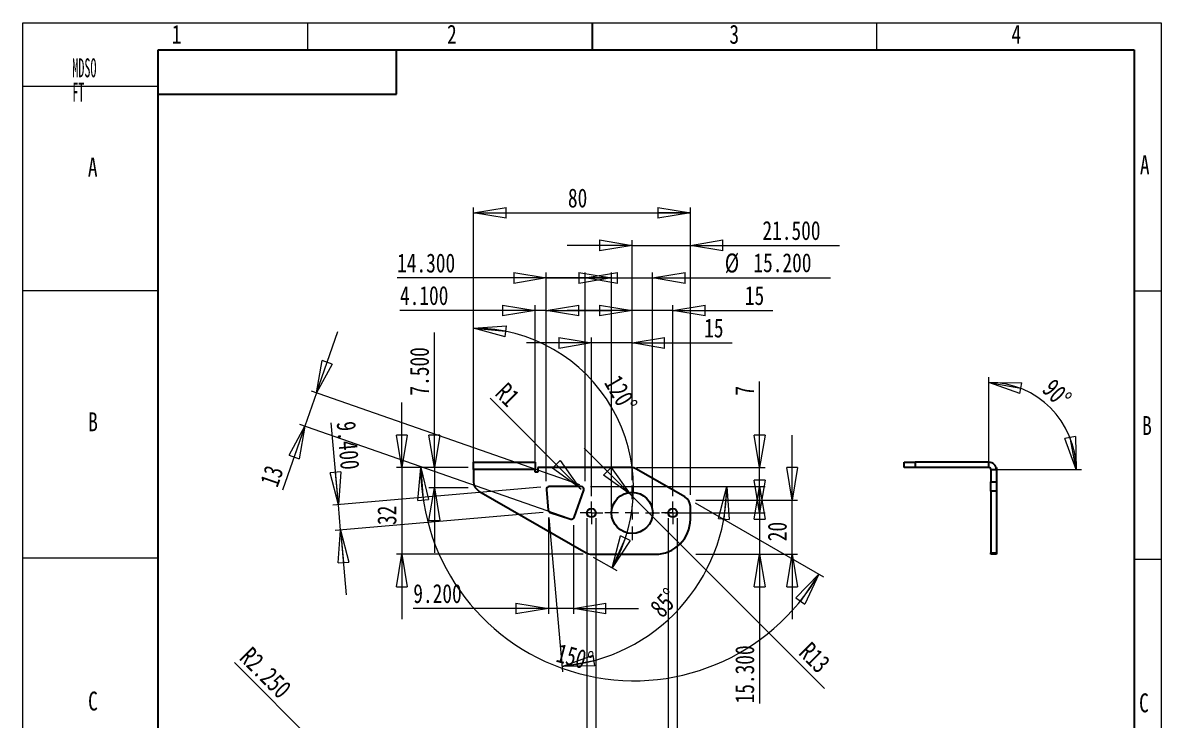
# Model space of a CAD drawing. Header units: millimetres. Extents: x 0 to 210, y 0 to 297.
# Drawn here: x 0 to 210, y 168.3 to 297 of the extents above; entities that cross this region are included whole.
import ezdxf

# ---------------------------------------------------------------- set-up
doc = ezdxf.new("R2010")
doc.units = ezdxf.units.MM
doc.styles.add('SLDTEXTSTYLE1', font='TXT', dxfattribs={"width": 0.75})
doc.styles.add('SLDTEXTSTYLE2', font='TXT', dxfattribs={"width": 0.469})
doc.dimstyles.new('SLDDIMSTYLE0', dxfattribs={"dimtxt": 3.5, "dimasz": 6, "dimexe": 0, "dimexo": 0.0625, "dimgap": 0.875, "dimtad": 1, "dimdec": 3, "dimlfac": 2, "dimrnd": 1e-09, "dimzin": 4, "dimdsep": 46, "dimtxsty": 'SLDTEXTSTYLE1', "dimblk1": 'CLOSED', "dimblk2": 'CLOSED', "dimsah": 1, "dimcen": 0.09, "dimadec": 0, "dimazin": 1, "dimtfac": 1, "dimtdec": 3, "dimtmove": 0, "dimatfit": 0, "dimldrblk": 'CLOSED', "dimfxl": 1, "dimfrac": 2, "dimtolj": 1, "dimtzin": 12, "dimarcsym": 0})
doc.dimstyles.new('SLDDIMSTYLE1', dxfattribs={"dimtxt": 3.5, "dimasz": 6, "dimexe": 0, "dimexo": 0.0625, "dimgap": 0.875, "dimtad": 1, "dimdec": 3, "dimlfac": 2, "dimrnd": 1e-09, "dimzin": 12, "dimdsep": 46, "dimtxsty": 'SLDTEXTSTYLE1', "dimblk1": 'CLOSED', "dimblk2": 'CLOSED', "dimsah": 1, "dimcen": 0.09, "dimadec": 0, "dimazin": 3, "dimtfac": 1, "dimtdec": 3, "dimtmove": 0, "dimatfit": 0, "dimldrblk": 'CLOSED', "dimfxl": 1, "dimfrac": 2, "dimtolj": 1, "dimtzin": 12, "dimarcsym": 0})
doc.dimstyles.new('SLDDIMSTYLE2', dxfattribs={"dimtxt": 3.5, "dimasz": 6, "dimexe": 0, "dimexo": 0.0625, "dimgap": 0.875, "dimtad": 1, "dimdec": 3, "dimlfac": 2, "dimrnd": 1e-09, "dimzin": 12, "dimdsep": 46, "dimtxsty": 'SLDTEXTSTYLE1', "dimblk1": 'CLOSED', "dimblk2": 'CLOSED', "dimsah": 1, "dimcen": 0.09, "dimadec": 0, "dimazin": 3, "dimtfac": 1, "dimtdec": 3, "dimtofl": 0, "dimtmove": 0, "dimatfit": 3, "dimldrblk": 'CLOSED', "dimfxl": 1, "dimfrac": 2, "dimtolj": 1, "dimtzin": 12, "dimarcsym": 0})
doc.dimstyles.new('SLDDIMSTYLE3', dxfattribs={"dimtxt": 3.5, "dimasz": 6, "dimexe": 0, "dimexo": 0.0625, "dimgap": 0.875, "dimtad": 1, "dimdec": 4, "dimlfac": 2, "dimzin": 12, "dimdsep": 46, "dimtxsty": 'SLDTEXTSTYLE1', "dimblk1": 'CLOSED', "dimblk2": 'CLOSED', "dimsah": 1, "dimcen": 0.09, "dimazin": 3, "dimtfac": 1, "dimtofl": 0, "dimtmove": 0, "dimatfit": 3, "dimldrblk": 'CLOSED', "dimfxl": 1, "dimfrac": 2, "dimtolj": 1, "dimtzin": 12, "dimarcsym": 0})
doc.dimstyles.new('SLDDIMSTYLE4', dxfattribs={"dimtxt": 3.5, "dimasz": 6, "dimexe": 0, "dimexo": 0.0625, "dimgap": 0.875, "dimtad": 1, "dimdec": 3, "dimlfac": 2, "dimrnd": 1e-09, "dimzin": 12, "dimdsep": 46, "dimtxsty": 'SLDTEXTSTYLE1', "dimblk1": 'CLOSED', "dimblk2": 'CLOSED', "dimsah": 1, "dimcen": 0, "dimadec": 0, "dimazin": 3, "dimtfac": 1, "dimtdec": 3, "dimtofl": 0, "dimtmove": 0, "dimatfit": 3, "dimldrblk": 'CLOSED', "dimfxl": 1, "dimfrac": 2, "dimtolj": 1, "dimtzin": 12, "dimarcsym": 0})
doc.dimstyles.new('SLDDIMSTYLE5', dxfattribs={"dimtxt": 3.5, "dimasz": 6, "dimexe": 0, "dimexo": 0.0625, "dimgap": 0.875, "dimtad": 1, "dimdec": 3, "dimlfac": 2, "dimrnd": 1e-09, "dimzin": 12, "dimdsep": 46, "dimtxsty": 'SLDTEXTSTYLE1', "dimblk1": 'CLOSED', "dimblk2": 'CLOSED', "dimsah": 1, "dimcen": 0, "dimadec": 0, "dimazin": 3, "dimtfac": 1, "dimtdec": 3, "dimtofl": 0, "dimtmove": 1, "dimatfit": 3, "dimldrblk": 'CLOSED', "dimfxl": 1, "dimfrac": 2, "dimtolj": 1, "dimtzin": 12, "dimarcsym": 0})
doc.dimstyles.new('SLDDIMSTYLE6', dxfattribs={"dimtxt": 3.5, "dimasz": 6, "dimexe": 0, "dimexo": 0.0625, "dimgap": 0.875, "dimtad": 1, "dimdec": 3, "dimlfac": 2, "dimrnd": 1e-09, "dimzin": 4, "dimdsep": 46, "dimtxsty": 'SLDTEXTSTYLE1', "dimblk1": 'CLOSED', "dimblk2": 'CLOSED', "dimsah": 1, "dimcen": 0, "dimadec": 0, "dimazin": 1, "dimtfac": 1, "dimtdec": 3, "dimtofl": 0, "dimtmove": 0, "dimatfit": 3, "dimldrblk": 'CLOSED', "dimfxl": 1, "dimfrac": 2, "dimtolj": 1, "dimtzin": 12, "dimarcsym": 0})

# ---------------------------------------------------------------- blocks, each defined once
blk = doc.blocks.new('_Closed')
at = {"color": 0, "linetype": 'ByBlock', "lineweight": -2}
for p, q in [((-1, 0.166667), (0, 0)), ((-1, 0.166667), (-1, -0.166667)), ((0, 0), (-1, -0.166667)), ((0, 0), (-1, 0))]:
    blk.add_line(p, q, dxfattribs=at)
blk = doc.blocks.new('_D')
at = {"color": 7, "linetype": 'Continuous', "lineweight": 0}
for p, q in [((75.92, 214.91), (75.92, 239.84)), ((82.14, 214.91), (74.92, 214.91)), ((75.92, 214.91), (75.92, 211.16)), ((82.14, 211.16), (74.92, 211.16)), ((75.92, 211.16), (75.92, 199.16))]:
    blk.add_line(p, q, dxfattribs=at)
at = {"color": 7, "linetype": 'Continuous', "lineweight": 18, "xscale": 6, "yscale": 6}
for p, rotation in [((75.92, 214.91, 8.55), 270), ((75.92, 211.16, 8.55), 90)]:
    blk.add_blockref('_Closed', p, dxfattribs=dict(at, rotation=rotation))
at = {"color": 7, "linetype": 'Continuous', "lineweight": 18, "insert": (71.41, 228.2), "char_height": 3.5, "attachment_point": 1, "rotation": 90, "style": 'SLDTEXTSTYLE1'}
blk.add_mtext('7.500', dxfattribs=at)
blk = doc.blocks.new('_D_1')
at = {"color": 7, "linetype": 'Continuous', "lineweight": 0}
for p, q in [((141.92, 208.91), (141.92, 220.91)), ((124.14, 208.91), (142.92, 208.91)), ((141.92, 198.91), (141.92, 208.91)), ((124.14, 198.91), (142.92, 198.91)), ((141.92, 198.91), (141.92, 186.91))]:
    blk.add_line(p, q, dxfattribs=at)
at = {"color": 7, "linetype": 'Continuous', "lineweight": 18, "xscale": 6, "yscale": 6}
for p, rotation in [((141.92, 208.91, 8.55), 270), ((141.92, 198.91, 8.55), 90)]:
    blk.add_blockref('_Closed', p, dxfattribs=dict(at, rotation=rotation))
at = {"color": 7, "linetype": 'Continuous', "lineweight": 18, "insert": (137.41, 201.32), "char_height": 3.5, "attachment_point": 1, "rotation": 90, "style": 'SLDTEXTSTYLE1'}
blk.add_mtext('20', dxfattribs=at)
blk = doc.blocks.new('_D_2')
at = {"color": 7, "linetype": 'Continuous', "lineweight": 0}
for p, q in [((83.14, 215.91), (83.14, 262.91)), ((123.14, 209.91), (123.14, 262.91)), ((83.14, 261.91), (123.14, 261.91))]:
    blk.add_line(p, q, dxfattribs=at)
at = {"color": 7, "linetype": 'Continuous', "lineweight": 18, "xscale": 6, "yscale": 6, "rotation": 180}
blk.add_blockref('_Closed', (83.14, 261.91, 8.55), dxfattribs=at)
at = {"color": 7, "linetype": 'Continuous', "lineweight": 18, "xscale": 6, "yscale": 6}
blk.add_blockref('_Closed', (123.14, 261.91, 8.55), dxfattribs=at)
at = {"color": 7, "linetype": 'Continuous', "lineweight": 18, "insert": (100.56, 266.42), "char_height": 3.5, "attachment_point": 1, "style": 'SLDTEXTSTYLE1'}
blk.add_mtext('80', dxfattribs=at)
blk = doc.blocks.new('_D_3')
at = {"color": 7, "linetype": 'Continuous', "lineweight": 0}
for p, q in [((82.14, 214.91), (72.41, 214.91)), ((124.01, 208.41), (147.69, 194.74))]:
    blk.add_line(p, q, dxfattribs=at)
at = {"color": 7, "linetype": 'Continuous', "lineweight": 18}
blk.add_arc((112.75, 214.91), 39.34, 180, 330, dxfattribs=at)
at = {"color": 7, "linetype": 'Continuous', "lineweight": 18, "xscale": 6, "yscale": 6}
for p, rotation in [((73.41, 214.91, 8.55), 94.3358095952), ((146.82, 195.24, 8.55), 55.6641904048)]:
    blk.add_blockref('_Closed', p, dxfattribs=dict(at, rotation=rotation))
at = {"color": 7, "linetype": 'Continuous', "lineweight": 18, "insert": (99.09, 182.51), "char_height": 3.5, "attachment_point": 1, "rotation": 345, "style": 'SLDTEXTSTYLE1'}
blk.add_mtext('150°', dxfattribs=at)
blk = doc.blocks.new('_D_4')
at = {"color": 7, "linetype": 'Continuous', "lineweight": 0}
for p, q in [((83.14, 215.91), (83.14, 241.66)), ((105.23, 198.41), (109.56, 195.91))]:
    blk.add_line(p, q, dxfattribs=at)
at = {"color": 7, "linetype": 'Continuous', "lineweight": 18}
blk.add_arc((83.14, 211.16), 29.5, 330, 90, dxfattribs=at)
at = {"color": 7, "linetype": 'Continuous', "lineweight": 18, "xscale": 6, "yscale": 6}
for p, rotation in [((83.14, 240.66, 8.55), 174.2517184912), ((108.69, 196.41, 8.55), 245.7482815088)]:
    blk.add_blockref('_Closed', p, dxfattribs=dict(at, rotation=rotation))
at = {"color": 7, "linetype": 'Continuous', "lineweight": 18, "insert": (110.19, 232.33), "char_height": 3.5, "attachment_point": 1, "rotation": 300, "style": 'SLDTEXTSTYLE1'}
blk.add_mtext('120°', dxfattribs=at)
blk = doc.blocks.new('_D_5')
at = {"color": 7, "linetype": 'Continuous', "lineweight": 0}
for p, q in [((69.92, 214.91), (69.92, 226.91)), ((82.14, 214.91), (68.92, 214.91)), ((69.92, 214.91), (69.92, 198.91)), ((103.36, 198.91), (68.92, 198.91)), ((69.92, 198.91), (69.92, 186.91))]:
    blk.add_line(p, q, dxfattribs=at)
at = {"color": 7, "linetype": 'Continuous', "lineweight": 18, "xscale": 6, "yscale": 6}
for p, rotation in [((69.92, 214.91, 8.55), 270), ((69.92, 198.91, 8.55), 90)]:
    blk.add_blockref('_Closed', p, dxfattribs=dict(at, rotation=rotation))
at = {"color": 7, "linetype": 'Continuous', "lineweight": 18, "insert": (65.41, 204.32), "char_height": 3.5, "attachment_point": 1, "rotation": 90, "style": 'SLDTEXTSTYLE1'}
blk.add_mtext('32', dxfattribs=at)
blk = doc.blocks.new('_D_6')
at = {"color": 7, "linetype": 'Continuous', "lineweight": 0}
for p, q in [((108.59, 249.91), (96.59, 249.91)), ((108.59, 207.56), (108.59, 250.91)), ((108.59, 249.91), (116.19, 249.91)), ((116.19, 207.56), (116.19, 250.91)), ((116.19, 249.91), (148.99, 249.91))]:
    blk.add_line(p, q, dxfattribs=at)
at = {"color": 7, "linetype": 'Continuous', "lineweight": 18, "xscale": 6, "yscale": 6}
blk.add_blockref('_Closed', (108.59, 249.91, 8.55), dxfattribs=at)
at = {"color": 7, "linetype": 'Continuous', "lineweight": 18, "xscale": 6, "yscale": 6, "rotation": 180}
blk.add_blockref('_Closed', (116.19, 249.91, 8.55), dxfattribs=at)
at = {"color": 7, "linetype": 'Continuous', "lineweight": 18, "char_height": 3.5, "attachment_point": 1, "style": 'SLDTEXTSTYLE1'}
for s, insert in [('%%c', (129.49, 254.42)), ('15.200', (134.77, 254.47))]:
    blk.add_mtext(s, dxfattribs=dict(at, insert=insert))
blk = doc.blocks.new('_D_7')
at = {"color": 7, "linetype": 'Continuous', "lineweight": 0}
for p, q in [((112.39, 212.61), (112.39, 256.91)), ((123.14, 209.91), (123.14, 256.91)), ((112.39, 255.91), (100.39, 255.91)), ((112.39, 255.91), (123.14, 255.91)), ((123.14, 255.91), (150.66, 255.91))]:
    blk.add_line(p, q, dxfattribs=at)
at = {"color": 7, "linetype": 'Continuous', "lineweight": 18, "xscale": 6, "yscale": 6}
blk.add_blockref('_Closed', (112.39, 255.91, 8.55), dxfattribs=at)
at = {"color": 7, "linetype": 'Continuous', "lineweight": 18, "xscale": 6, "yscale": 6, "rotation": 180}
blk.add_blockref('_Closed', (123.14, 255.91, 8.55), dxfattribs=at)
at = {"color": 7, "linetype": 'Continuous', "lineweight": 18, "insert": (136.44, 260.42), "char_height": 3.5, "attachment_point": 1, "style": 'SLDTEXTSTYLE1'}
blk.add_mtext('21.500', dxfattribs=at)
blk = doc.blocks.new('_D_8')
at = {"color": 7, "linetype": 'Continuous', "lineweight": 0}
for p, q in [((135.92, 206.56), (135.92, 218.56)), ((118.44, 206.56), (136.92, 206.56)), ((135.92, 206.56), (135.92, 198.91)), ((124.14, 198.91), (136.92, 198.91)), ((135.92, 198.91), (135.92, 171.39))]:
    blk.add_line(p, q, dxfattribs=at)
at = {"color": 7, "linetype": 'Continuous', "lineweight": 18, "xscale": 6, "yscale": 6}
for p, rotation in [((135.92, 206.56, 8.55), 270), ((135.92, 198.91, 8.55), 90)]:
    blk.add_blockref('_Closed', p, dxfattribs=dict(at, rotation=rotation))
at = {"color": 7, "linetype": 'Continuous', "lineweight": 18, "insert": (131.41, 171.39), "char_height": 3.5, "attachment_point": 1, "rotation": 90, "style": 'SLDTEXTSTYLE1'}
blk.add_mtext('15.300', dxfattribs=at)
blk = doc.blocks.new('_D_9')
at = {"color": 7, "linetype": 'Continuous', "lineweight": 0}
for p, q in [((104.07, 205.56), (104.07, 157.91)), ((105.72, 205.56), (105.72, 157.91)), ((104.07, 158.91), (92.07, 158.91)), ((104.07, 158.91), (105.72, 158.91)), ((105.72, 158.91), (135.93, 158.91))]:
    blk.add_line(p, q, dxfattribs=at)
at = {"color": 7, "linetype": 'Continuous', "lineweight": 18, "xscale": 6, "yscale": 6}
blk.add_blockref('_Closed', (104.07, 158.91, 8.55), dxfattribs=at)
at = {"color": 7, "linetype": 'Continuous', "lineweight": 18, "xscale": 6, "yscale": 6, "rotation": 180}
blk.add_blockref('_Closed', (105.72, 158.91, 8.55), dxfattribs=at)
at = {"color": 7, "linetype": 'Continuous', "lineweight": 18, "char_height": 3.5, "attachment_point": 1, "style": 'SLDTEXTSTYLE1'}
for s, insert in [('%%c', (119.01, 163.42)), ('3.300', (124.29, 163.47))]:
    blk.add_mtext(s, dxfattribs=dict(at, insert=insert))
blk = doc.blocks.new('_D_10')
at = {"color": 7, "linetype": 'Continuous', "lineweight": 0}
for p, q in [((119.07, 205.56), (119.07, 151.91)), ((120.72, 205.56), (120.72, 151.91)), ((119.07, 152.91), (107.07, 152.91)), ((119.07, 152.91), (120.72, 152.91)), ((120.72, 152.91), (150.93, 152.91))]:
    blk.add_line(p, q, dxfattribs=at)
at = {"color": 7, "linetype": 'Continuous', "lineweight": 18, "xscale": 6, "yscale": 6}
blk.add_blockref('_Closed', (119.07, 152.91, 8.55), dxfattribs=at)
at = {"color": 7, "linetype": 'Continuous', "lineweight": 18, "xscale": 6, "yscale": 6, "rotation": 180}
blk.add_blockref('_Closed', (120.72, 152.91, 8.55), dxfattribs=at)
at = {"color": 7, "linetype": 'Continuous', "lineweight": 18, "char_height": 3.5, "attachment_point": 1, "style": 'SLDTEXTSTYLE1'}
for s, insert in [('%%c', (134.01, 157.42)), ('3.300', (139.29, 157.47))]:
    blk.add_mtext(s, dxfattribs=dict(at, insert=insert))
blk = doc.blocks.new('_D_11')
at = {"color": 7, "linetype": 'Continuous', "lineweight": 0}
for p, q in [((104.89, 237.91), (92.89, 237.91)), ((104.89, 209.63), (104.89, 238.91)), ((112.39, 237.91), (104.89, 237.91)), ((112.39, 212.61), (112.39, 238.91)), ((112.39, 237.91), (130.86, 237.91))]:
    blk.add_line(p, q, dxfattribs=at)
at = {"color": 7, "linetype": 'Continuous', "lineweight": 18, "xscale": 6, "yscale": 6}
blk.add_blockref('_Closed', (104.89, 237.91, 8.55), dxfattribs=at)
at = {"color": 7, "linetype": 'Continuous', "lineweight": 18, "xscale": 6, "yscale": 6, "rotation": 180}
blk.add_blockref('_Closed', (112.39, 237.91, 8.55), dxfattribs=at)
at = {"color": 7, "linetype": 'Continuous', "lineweight": 18, "insert": (125.69, 242.42), "char_height": 3.5, "attachment_point": 1, "style": 'SLDTEXTSTYLE1'}
blk.add_mtext('15', dxfattribs=at)
blk = doc.blocks.new('_D_12')
at = {"color": 7, "linetype": 'Continuous', "lineweight": 0}
for p, q in [((112.39, 243.91), (100.39, 243.91)), ((112.39, 212.61), (112.39, 244.91)), ((119.89, 243.91), (112.39, 243.91)), ((119.89, 209.63), (119.89, 244.91)), ((119.89, 243.91), (138.36, 243.91))]:
    blk.add_line(p, q, dxfattribs=at)
at = {"color": 7, "linetype": 'Continuous', "lineweight": 18, "xscale": 6, "yscale": 6}
blk.add_blockref('_Closed', (112.39, 243.91, 8.55), dxfattribs=at)
at = {"color": 7, "linetype": 'Continuous', "lineweight": 18, "xscale": 6, "yscale": 6, "rotation": 180}
blk.add_blockref('_Closed', (119.89, 243.91, 8.55), dxfattribs=at)
at = {"color": 7, "linetype": 'Continuous', "lineweight": 18, "insert": (133.19, 248.42), "char_height": 3.5, "attachment_point": 1, "style": 'SLDTEXTSTYLE1'}
blk.add_mtext('15', dxfattribs=at)
blk = doc.blocks.new('_D_13')
at = {"color": 7, "linetype": 'Continuous', "lineweight": 0}
for p, q in [((96.56, 249.91), (69.05, 249.91)), ((96.56, 212.41), (96.56, 250.91)), ((96.56, 249.91), (103.71, 249.91)), ((103.71, 212.41), (103.71, 250.91)), ((103.71, 249.91), (115.71, 249.91))]:
    blk.add_line(p, q, dxfattribs=at)
at = {"color": 7, "linetype": 'Continuous', "lineweight": 18, "xscale": 6, "yscale": 6}
blk.add_blockref('_Closed', (96.56, 249.91, 7.45), dxfattribs=at)
at = {"color": 7, "linetype": 'Continuous', "lineweight": 18, "xscale": 6, "yscale": 6, "rotation": 180}
blk.add_blockref('_Closed', (103.71, 249.91, 7.45), dxfattribs=at)
at = {"color": 7, "linetype": 'Continuous', "lineweight": 18, "insert": (69.05, 254.42), "char_height": 3.5, "attachment_point": 1, "style": 'SLDTEXTSTYLE1'}
blk.add_mtext('14.300', dxfattribs=at)
blk = doc.blocks.new('_D_14')
at = {"color": 7, "linetype": 'Continuous', "lineweight": 0}
for p, q in [((104.71, 211.41), (130.87, 211.41)), ((97.06, 205.73), (99.55, 177.23))]:
    blk.add_line(p, q, dxfattribs=at)
at = {"color": 7, "linetype": 'Continuous', "lineweight": 18}
blk.add_arc((96.56, 211.41), 33.3, 275, 0, dxfattribs=at)
at = {"color": 7, "linetype": 'Continuous', "lineweight": 18, "xscale": 6, "yscale": 6}
for p, rotation in [((129.87, 211.41, 7.45), 84.8936459072), ((99.47, 178.23, 7.45), 190.1063540928)]:
    blk.add_blockref('_Closed', p, dxfattribs=dict(at, rotation=rotation))
at = {"color": 7, "linetype": 'Continuous', "lineweight": 18, "insert": (115.41, 189.36), "char_height": 3.5, "attachment_point": 1, "rotation": 47.5, "style": 'SLDTEXTSTYLE1'}
blk.add_mtext('85°', dxfattribs=at)
blk = doc.blocks.new('_D_15')
at = {"color": 7, "linetype": 'Continuous', "lineweight": 0}
for p, q in [((58.22, 208.05), (56.89, 223.2)), ((95.57, 211.32), (57.22, 207.97)), ((58.63, 203.37), (58.22, 208.05)), ((95.98, 206.64), (57.63, 203.28)), ((58.63, 203.37), (59.67, 191.42))]:
    blk.add_line(p, q, dxfattribs=at)
at = {"color": 7, "linetype": 'Continuous', "lineweight": 18, "xscale": 6, "yscale": 6}
for p, rotation in [((58.22, 208.05, 7.45), 275), ((58.63, 203.37, 7.45), 95)]:
    blk.add_blockref('_Closed', p, dxfattribs=dict(at, rotation=rotation))
at = {"color": 7, "linetype": 'Continuous', "lineweight": 18, "insert": (61.39, 223.59), "char_height": 3.5, "attachment_point": 1, "rotation": 275, "style": 'SLDTEXTSTYLE1'}
blk.add_mtext('9.400', dxfattribs=at)
blk = doc.blocks.new('_D_16')
at = {"color": 7, "linetype": 'Continuous', "lineweight": 0}
for p, q in [((135.92, 214.91), (135.92, 230.79)), ((113.22, 214.91), (136.92, 214.91)), ((135.92, 211.41), (135.92, 214.91)), ((104.71, 211.41), (136.92, 211.41)), ((135.92, 211.41), (135.92, 199.41))]:
    blk.add_line(p, q, dxfattribs=at)
at = {"color": 7, "linetype": 'Continuous', "lineweight": 18, "xscale": 6, "yscale": 6}
for p, rotation in [((135.92, 214.91, 7.45), 270), ((135.92, 211.41, 7.45), 90)]:
    blk.add_blockref('_Closed', p, dxfattribs=dict(at, rotation=rotation))
at = {"color": 7, "linetype": 'Continuous', "lineweight": 18, "insert": (131.41, 228.2), "char_height": 3.5, "attachment_point": 1, "rotation": 90, "style": 'SLDTEXTSTYLE1'}
blk.add_mtext('7', dxfattribs=at)
blk = doc.blocks.new('_D_17')
at = {"color": 7, "linetype": 'Continuous', "lineweight": 0}
for p, q in [((54.18, 228.68), (58.13, 240.01)), ((102.77, 211.74), (53.23, 229.01)), ((54.18, 228.68), (52.04, 222.55)), ((100.63, 205.6), (51.09, 222.88)), ((52.04, 222.55), (47.92, 210.76))]:
    blk.add_line(p, q, dxfattribs=at)
at = {"color": 7, "linetype": 'Continuous', "lineweight": 18, "xscale": 6, "yscale": 6}
for p, rotation in [((54.18, 228.68, 7.45), 250.7744715597), ((52.04, 222.55, 7.45), 70.7744715597)]:
    blk.add_blockref('_Closed', p, dxfattribs=dict(at, rotation=rotation))
at = {"color": 7, "linetype": 'Continuous', "lineweight": 18, "insert": (43.66, 212.24), "char_height": 3.5, "attachment_point": 1, "rotation": 70.7745, "style": 'SLDTEXTSTYLE1'}
blk.add_mtext('13', dxfattribs=at)
blk = doc.blocks.new('_D_18')
at = {"color": 7, "linetype": 'Continuous', "lineweight": 0}
for p, q in [((96.97, 205.73), (96.97, 187.91)), ((101.57, 204.27), (101.57, 187.91)), ((96.97, 188.91), (72.04, 188.91)), ((101.57, 188.91), (96.97, 188.91)), ((101.57, 188.91), (113.57, 188.91))]:
    blk.add_line(p, q, dxfattribs=at)
at = {"color": 7, "linetype": 'Continuous', "lineweight": 18, "xscale": 6, "yscale": 6}
blk.add_blockref('_Closed', (96.97, 188.91, 7.45), dxfattribs=at)
at = {"color": 7, "linetype": 'Continuous', "lineweight": 18, "xscale": 6, "yscale": 6, "rotation": 180}
blk.add_blockref('_Closed', (101.57, 188.91, 7.45), dxfattribs=at)
at = {"color": 7, "linetype": 'Continuous', "lineweight": 18, "insert": (72.04, 193.42), "char_height": 3.5, "attachment_point": 1, "style": 'SLDTEXTSTYLE1'}
blk.add_mtext('9.200', dxfattribs=at)
blk = doc.blocks.new('_D_19')
at = {"color": 7, "linetype": 'Continuous', "lineweight": 0}
for p, q in [((94.51, 243.91), (69.58, 243.91)), ((94.51, 215.54), (94.51, 244.91)), ((96.56, 243.91), (94.51, 243.91)), ((96.56, 212.41), (96.56, 244.91)), ((96.56, 243.91), (108.56, 243.91))]:
    blk.add_line(p, q, dxfattribs=at)
at = {"color": 7, "linetype": 'Continuous', "lineweight": 18, "xscale": 6, "yscale": 6}
blk.add_blockref('_Closed', (94.51, 243.91, 7.45), dxfattribs=at)
at = {"color": 7, "linetype": 'Continuous', "lineweight": 18, "xscale": 6, "yscale": 6, "rotation": 180}
blk.add_blockref('_Closed', (96.56, 243.91, 7.45), dxfattribs=at)
at = {"color": 7, "linetype": 'Continuous', "lineweight": 18, "insert": (69.58, 248.42), "char_height": 3.5, "attachment_point": 1, "style": 'SLDTEXTSTYLE1'}
blk.add_mtext('4.100', dxfattribs=at)
blk = doc.blocks.new('_D_20')
at = {"color": 7, "linetype": 'Continuous', "lineweight": 0}
for q in [(86.22, 227.7), (103.01, 210.91)]:
    blk.add_line((102.66, 211.26), q, dxfattribs=at)
at = {"color": 7, "linetype": 'Continuous', "lineweight": 18, "xscale": 6, "yscale": 6, "rotation": 315}
blk.add_blockref('_Closed', (102.66, 211.26, 8.45), dxfattribs=at)
at = {"color": 7, "linetype": 'Continuous', "lineweight": 18, "insert": (89.39, 230.87), "char_height": 3.5, "attachment_point": 1, "rotation": 315, "style": 'SLDTEXTSTYLE1'}
blk.add_mtext('R1', dxfattribs=at)
blk = doc.blocks.new('_D_21')
at = {"color": 7, "linetype": 'Continuous', "lineweight": 0}
for q in [(103.56, 218.49), (147.9, 174.14)]:
    blk.add_line((112.05, 210), q, dxfattribs=at)
at = {"color": 7, "linetype": 'Continuous', "lineweight": 18, "xscale": 6, "yscale": 6, "rotation": 314.9925703821}
blk.add_blockref('_Closed', (112.05, 210, 7.55), dxfattribs=at)
at = {"color": 7, "linetype": 'Continuous', "lineweight": 18, "insert": (145.43, 182.99), "char_height": 3.5, "attachment_point": 1, "rotation": 315, "style": 'SLDTEXTSTYLE1'}
blk.add_mtext('R13', dxfattribs=at)
blk = doc.blocks.new('SW_CENTERMARKSYMBOL_0')
at = {"color": 0, "linetype": 'Continuous', "lineweight": 18}
for p, q in [((0, 2.5), (0, 5.05)), ((-2.5, 0), (-5.05, 0)), ((0, 0), (-1.25, 0)), ((0, 0), (0, 1.25)), ((0, 0), (0, -1.25)), ((0, 0), (1.25, 0)), ((2.5, 0), (5.05, 0)), ((0, -2.5), (0, -5.05))]:
    blk.add_line(p, q, dxfattribs=at)
blk = doc.blocks.new('SW_CENTERMARKSYMBOL_1')
at = {"color": 0, "linetype": 'Continuous', "lineweight": 18}
for p, q in [((-1.25, 0), (-2.075, 0)), ((0, 0), (-1.25, 0)), ((0, 1.25), (0, 2.075)), ((0, 0), (0, 1.25)), ((0, 0), (0, -1.25)), ((0, 0), (1.25, 0)), ((1.25, 0), (2.075, 0)), ((0, -1.25), (0, -2.075))]:
    blk.add_line(p, q, dxfattribs=at)
blk = doc.blocks.new('SW_CENTERMARKSYMBOL_2')
at = {"color": 0, "linetype": 'Continuous', "lineweight": 18}
for p, q in [((-1.25, 0), (-2.075, 0)), ((0, 0), (-1.25, 0)), ((0, 1.25), (0, 2.075)), ((0, 0), (0, 1.25)), ((0, 0), (0, -1.25)), ((0, 0), (1.25, 0)), ((1.25, 0), (2.075, 0)), ((0, -1.25), (0, -2.075))]:
    blk.add_line(p, q, dxfattribs=at)
blk = doc.blocks.new('_D_27')
at = {"color": 7, "linetype": 'Continuous', "lineweight": 0}
for q in [(39.07, 178.92), (89.51, 128.47)]:
    blk.add_line((88.72, 129.26), q, dxfattribs=at)
at = {"color": 7, "linetype": 'Continuous', "lineweight": 18}
blk.add_arc((89.51, 128.47), 1.12, 93.3665, 138.3665, dxfattribs=at)
at = {"color": 7, "linetype": 'Continuous', "lineweight": 18, "xscale": 6, "yscale": 6, "rotation": 315}
blk.add_blockref('_Closed', (88.72, 129.26, 8.55), dxfattribs=at)
at = {"color": 7, "linetype": 'Continuous', "lineweight": 18, "insert": (42.25, 182.1), "char_height": 3.5, "attachment_point": 1, "rotation": 315, "style": 'SLDTEXTSTYLE1'}
blk.add_mtext('R2.250', dxfattribs=at)
blk = doc.blocks.new('_D_32')
at = {"color": 7, "linetype": 'Continuous', "lineweight": 0}
for p, q in [((178.22, 215.91), (178.22, 231.62)), ((179.59, 214.54), (195.29, 214.54))]:
    blk.add_line(p, q, dxfattribs=at)
at = {"color": 7, "linetype": 'Continuous', "lineweight": 18}
blk.add_arc((178.22, 214.54), 16.08, 0, 90, dxfattribs=at)
at = {"color": 7, "linetype": 'Continuous', "lineweight": 18, "xscale": 6, "yscale": 6}
for p, rotation in [((178.22, 230.62, 8.58), 169.7672324728), ((194.29, 214.54, 8.58), 280.2327675272)]:
    blk.add_blockref('_Closed', p, dxfattribs=dict(at, rotation=rotation))
at = {"color": 7, "linetype": 'Continuous', "lineweight": 18, "insert": (190.29, 231.59), "char_height": 3.5, "attachment_point": 1, "rotation": 315, "style": 'SLDTEXTSTYLE1'}
blk.add_mtext('90°', dxfattribs=at)

msp = doc.modelspace()

# ---------------------------------------------------------------- linework, layer by layer
at = {"color": 5, "linetype": 'Continuous', "lineweight": 18}
for p, q in [((0, 0), (0, 297)), ((210, 297), (210, 0))]:
    msp.add_line(p, q, dxfattribs=at)
at = {"color": 7, "linetype": 'Continuous', "lineweight": 18}
for p, q in [((0, 297), (210, 297)), ((52.5, 297), (52.5, 292)), ((157.5, 297), (157.5, 292)), ((0, 285.271739), (25, 285.271739)), ((25, 247.522898), (0, 247.522898)), ((205, 247.5), (210, 247.5)), ((25, 198.204903), (0, 198.204903)), ((205, 198), (210, 198))]:
    msp.add_line(p, q, dxfattribs=at)
at = {"color": 7, "linetype": 'Continuous', "lineweight": 25}
for p, q in [((105, 297), (105, 291.803338)), ((25, 4.692515), (25, 292)), ((25, 292), (205, 292)), ((68.940807, 283.82375), (68.940807, 292)), ((205, 292), (205, 4.692515)), ((25, 283.82375), (68.940807, 283.82375)), ((83.144343, 214.539161), (83.144343, 215.907461)), ((83.144343, 215.907461), (94.514343, 215.907461)), ((94.514343, 214.539161), (83.144343, 214.539161)), ((83.144343, 214.539161), (83.144343, 212.312162)), ((94.514343, 215.907461), (94.514343, 214.539161)), ((94.514343, 214.039161), (94.514343, 214.539161)), ((95.014343, 214.907461), (95.014343, 214.039161)), ((112.216139, 214.907461), (95.014343, 214.907461)), ((122.144343, 209.484812), (113.216139, 214.639512)), ((162.585835, 214.907461), (162.585835, 215.907461)), ((162.585835, 215.907461), (164.585835, 215.907461)), ((164.585835, 214.907461), (162.585835, 214.907461)), ((164.585835, 215.907461), (164.585835, 214.907461)), ((178.217535, 215.907461), (164.585835, 215.907461)), ((178.217535, 214.907461), (164.585835, 214.907461)), ((178.217535, 214.907461), (178.217535, 215.907461)), ((178.585835, 214.539161), (179.585835, 214.539161)), ((178.585835, 214.539161), (178.585835, 212.312162)), ((179.535336, 214.907461), (179.585835, 214.907461)), ((179.585835, 214.907461), (179.585835, 214.539161)), ((179.585835, 214.539161), (179.585835, 212.312162)), ((95.014343, 214.039161), (94.514343, 214.039161)), ((178.585835, 212.312162), (179.585835, 212.312162)), ((178.585835, 210.580111), (178.585835, 212.312162)), ((179.585835, 212.312162), (179.585835, 210.580111)), ((84.144343, 210.580111), (103.897863, 199.175411)), ((96.6119, 210.863884), (96.944888, 207.057808)), ((103.010442, 211.407461), (97.109997, 211.407461)), ((101.733891, 205.728528), (103.482557, 210.742818)), ((179.585835, 210.580111), (178.585835, 210.580111)), ((178.585835, 210.580111), (178.585835, 199.175411)), ((179.585835, 210.580111), (179.585835, 199.175411)), ((97.292161, 206.624676), (101.110952, 205.416462)), ((123.144343, 205.407461), (123.144343, 207.752761)), ((104.897863, 198.907461), (116.644343, 198.907461)), ((178.585835, 199.175411), (179.585835, 199.175411)), ((178.585835, 198.907461), (178.585835, 199.175411)), ((179.585835, 198.907461), (178.585835, 198.907461)), ((179.585835, 199.175411), (179.585835, 198.907461))]:
    msp.add_line(p, q, dxfattribs=at)
for centre, radius in [((112.394343, 206.557461), 3.8), ((104.894343, 206.557461), 0.825), ((119.894343, 206.557461), 0.825)]:
    msp.add_circle(centre, radius, dxfattribs=at)
for centre, radius, start, end in [((112.216139, 212.907461), 2, 60, 90), ((178.217535, 214.539161), 1.3683, 0, 90), ((178.217535, 214.539161), 0.3683, 0, 90), ((85.144343, 212.312162), 2, 180, 240), ((97.109997, 210.907461), 0.5, 90, 185), ((103.010442, 210.907461), 0.5, 340.77447156, 90), ((121.144343, 207.752761), 2, 0, 60), ((97.442985, 207.101386), 0.5, 185, 252.44332745), ((101.261776, 205.893172), 0.5, 252.44332745, 340.77447156), ((116.644343, 205.407461), 6.5, 270, 0), ((104.897863, 200.907461), 2, 240, 270)]:
    msp.add_arc(centre, radius, start, end, dxfattribs=at)

# ---------------------------------------------------------------- block references
at = {"color": 7, "linetype": 'Continuous', "lineweight": 0}
for name, p in [('SW_CENTERMARKSYMBOL_0', (112.394343, 206.557461)), ('SW_CENTERMARKSYMBOL_2', (104.894343, 206.557461)), ('SW_CENTERMARKSYMBOL_1', (119.894343, 206.557461))]:
    msp.add_blockref(name, p, dxfattribs=at)

# ---------------------------------------------------------------- texts
at = {"color": 7, "linetype": 'Continuous', "lineweight": 0, "char_height": 3.5, "attachment_point": 1}
for s, insert, style in [('1', (27.489807, 296.62843), 'SLDTEXTSTYLE1'), ('2', (78.262194, 296.62843), 'SLDTEXTSTYLE1'), ('3', (130.345104, 296.62843), 'SLDTEXTSTYLE1'), ('4', (182.362962, 296.62843), 'SLDTEXTSTYLE1'), ('MDSO', (9.132295, 290.433632), 'SLDTEXTSTYLE2'), ('FT', (9.132295, 285.933633), 'SLDTEXTSTYLE2'), ('A', (12.009928, 272.114199), 'SLDTEXTSTYLE1'), ('A', (206.069003, 272.52609), 'SLDTEXTSTYLE1'), ('B', (12.072215, 225.103751), 'SLDTEXTSTYLE1'), ('B', (206.48402, 224.418913), 'SLDTEXTSTYLE1'), ('C', (12.048079, 173.575796), 'SLDTEXTSTYLE1'), ('C', (205.917397, 173.247849), 'SLDTEXTSTYLE1')]:
    msp.add_mtext(s, dxfattribs=dict(at, insert=insert, style=style))

# ---------------------------------------------------------------- dimensions: what is measured, and where the dimension line sits
at = {"color": 7, "linetype": 'Continuous', "lineweight": 18}
for base, p1, p2, dimstyle, picture, middle in [((123.144343, 264.685586), (83.144343, 214.907461), (123.144343, 208.907461), 'SLDDIMSTYLE2', '_D_2', (103.144343, 264.685586)), ((123.144343, 258.685586), (112.394343, 206.557461), (123.144343, 208.907461), 'SLDDIMSTYLE0', '_D_7', (143.549204, 258.685586)), ((103.714343, 252.685586), (96.564343, 211.407461), (103.714343, 211.407461), 'SLDDIMSTYLE0', '_D_13', (76.159481, 252.685586)), ((94.514343, 243.907461), (96.564343, 211.407461), (94.514343, 214.539161), 'SLDDIMSTYLE0', '_D_19', (75.402537, 243.907461)), ((112.394343, 246.685586), (119.894343, 206.557461), (112.394343, 206.557461), 'SLDDIMSTYLE1', '_D_12', (135.773509, 246.685586)), ((104.894343, 240.685586), (112.394343, 206.557461), (104.894343, 206.557461), 'SLDDIMSTYLE1', '_D_11', (128.273509, 240.685586)), ((96.973975, 191.685586), (101.573975, 205.269968), (96.973975, 206.725346), 'SLDDIMSTYLE0', '_D_18', (77.862169, 191.685586))]:
    dim = msp.add_linear_dim(base=base, p1=p1, p2=p2, dimstyle=dimstyle, dxfattribs=at)
    dim.commit()
    dim.dimension.update_dxf_attribs({"geometry": picture, "text_midpoint": middle, "dimtype": 160})
for base, p1, p2, picture, middle in [((116.194343, 252.712323), (108.594343, 206.557461), (116.194343, 206.557461), '_D_6', (139.238423, 252.712323)), ((105.719343, 161.712323), (104.069343, 206.557461), (105.719343, 206.557461), '_D_9', (127.470367, 161.712323)), ((120.719343, 155.712323), (119.069343, 206.557461), (120.719343, 206.557461), '_D_10', (142.470367, 155.712323))]:
    dim = msp.add_linear_dim(base=base, p1=p1, p2=p2, text='%%c<>', dimstyle='SLDDIMSTYLE0', dxfattribs=at)
    dim.commit()
    dim.dimension.update_dxf_attribs({"geometry": picture, "text_midpoint": middle, "dimtype": 160})
for base, line1, line2, picture, middle in [((108.692092, 225.907461), ((83.144343, 211.157461), (104.361965, 198.907461)), ((83.144343, 214.907461), (83.144343, 211.157461)), '_D_4', (108.692092, 225.907461)), ((189.585835, 225.907461), ((178.217535, 214.907461), (178.217535, 214.539161)), ((178.585835, 214.539161), (178.217535, 214.539161)), '_D_32', (189.585835, 225.907461)), ((102.569968, 176.907461), ((112.752038, 214.907461), (83.144343, 214.907461)), ((123.144343, 208.907461), (112.752038, 214.907461)), '_D_3', (102.569968, 176.907461)), ((121.118784, 188.907461), ((96.564343, 211.407461), (103.714343, 211.407461)), ((96.973975, 206.725346), (96.564343, 211.407461)), '_D_14', (121.118784, 188.907461))]:
    dim = msp.add_angular_dim_2l(base=base, line1=line1, line2=line2, dimstyle='SLDDIMSTYLE3', dxfattribs=at)
    dim.commit()
    dim.dimension.update_dxf_attribs({"geometry": picture, "text_midpoint": middle, "dimtype": 162})
for base, p1, p2, angle, dimstyle, picture, middle in [((49.412645, 223.460528), (103.714343, 211.407461), (101.573975, 205.269968), 70.77447156, 'SLDDIMSTYLE1', '_D_17', (46.152519, 214.112135)), ((73.144343, 211.157461), (83.144343, 214.907461), (83.144343, 211.157461), 90, 'SLDDIMSTYLE0', '_D', (73.144343, 234.019267)), ((133.144343, 214.907461), (103.714343, 211.407461), (112.216139, 214.907461), 90, 'SLDDIMSTYLE1', '_D_16', (133.144343, 229.493573)), ((67.144343, 198.907461), (83.144343, 214.907461), (104.361965, 198.907461), 90, 'SLDDIMSTYLE1', '_D_5', (67.144343, 206.907461)), ((60.98519, 208.294689), (96.973975, 206.725346), (96.564343, 211.407461), 275, 'SLDDIMSTYLE0', '_D_15', (60.167025, 217.646355)), ((139.144343, 208.907461), (123.144343, 198.907461), (123.144343, 208.907461), 90, 'SLDDIMSTYLE1', '_D_1', (139.144343, 203.907461)), ((133.144343, 198.907461), (112.394343, 206.557461), (123.144343, 198.907461), 90, 'SLDDIMSTYLE0', '_D_8', (133.144343, 178.5026))]:
    dim = msp.add_linear_dim(base=base, p1=p1, p2=p2, angle=angle, dimstyle=dimstyle, dxfattribs=at)
    dim.commit()
    dim.dimension.update_dxf_attribs({"geometry": picture, "text_midpoint": middle, "dimtype": 160})
for center, mpoint, dimstyle, picture, middle in [((103.010442, 210.907461), (102.656889, 211.261015), 'SLDDIMSTYLE4', '_D_20', (88.010452, 225.907471)), ((116.644343, 205.407461), (112.048149, 210.003655), 'SLDDIMSTYLE5', '_D_21', (145.144353, 176.907471)), ((89.514343, 128.467103), (88.718847, 129.262598), 'SLDDIMSTYLE6', '_D_27', (44.139353, 173.842113))]:
    dim = msp.add_radius_dim(center=center, mpoint=mpoint, dimstyle=dimstyle, dxfattribs=at)
    dim.commit()
    dim.dimension.update_dxf_attribs({"geometry": picture, "text_midpoint": middle, "dimtype": 164})

doc.saveas('drawing.dxf')
